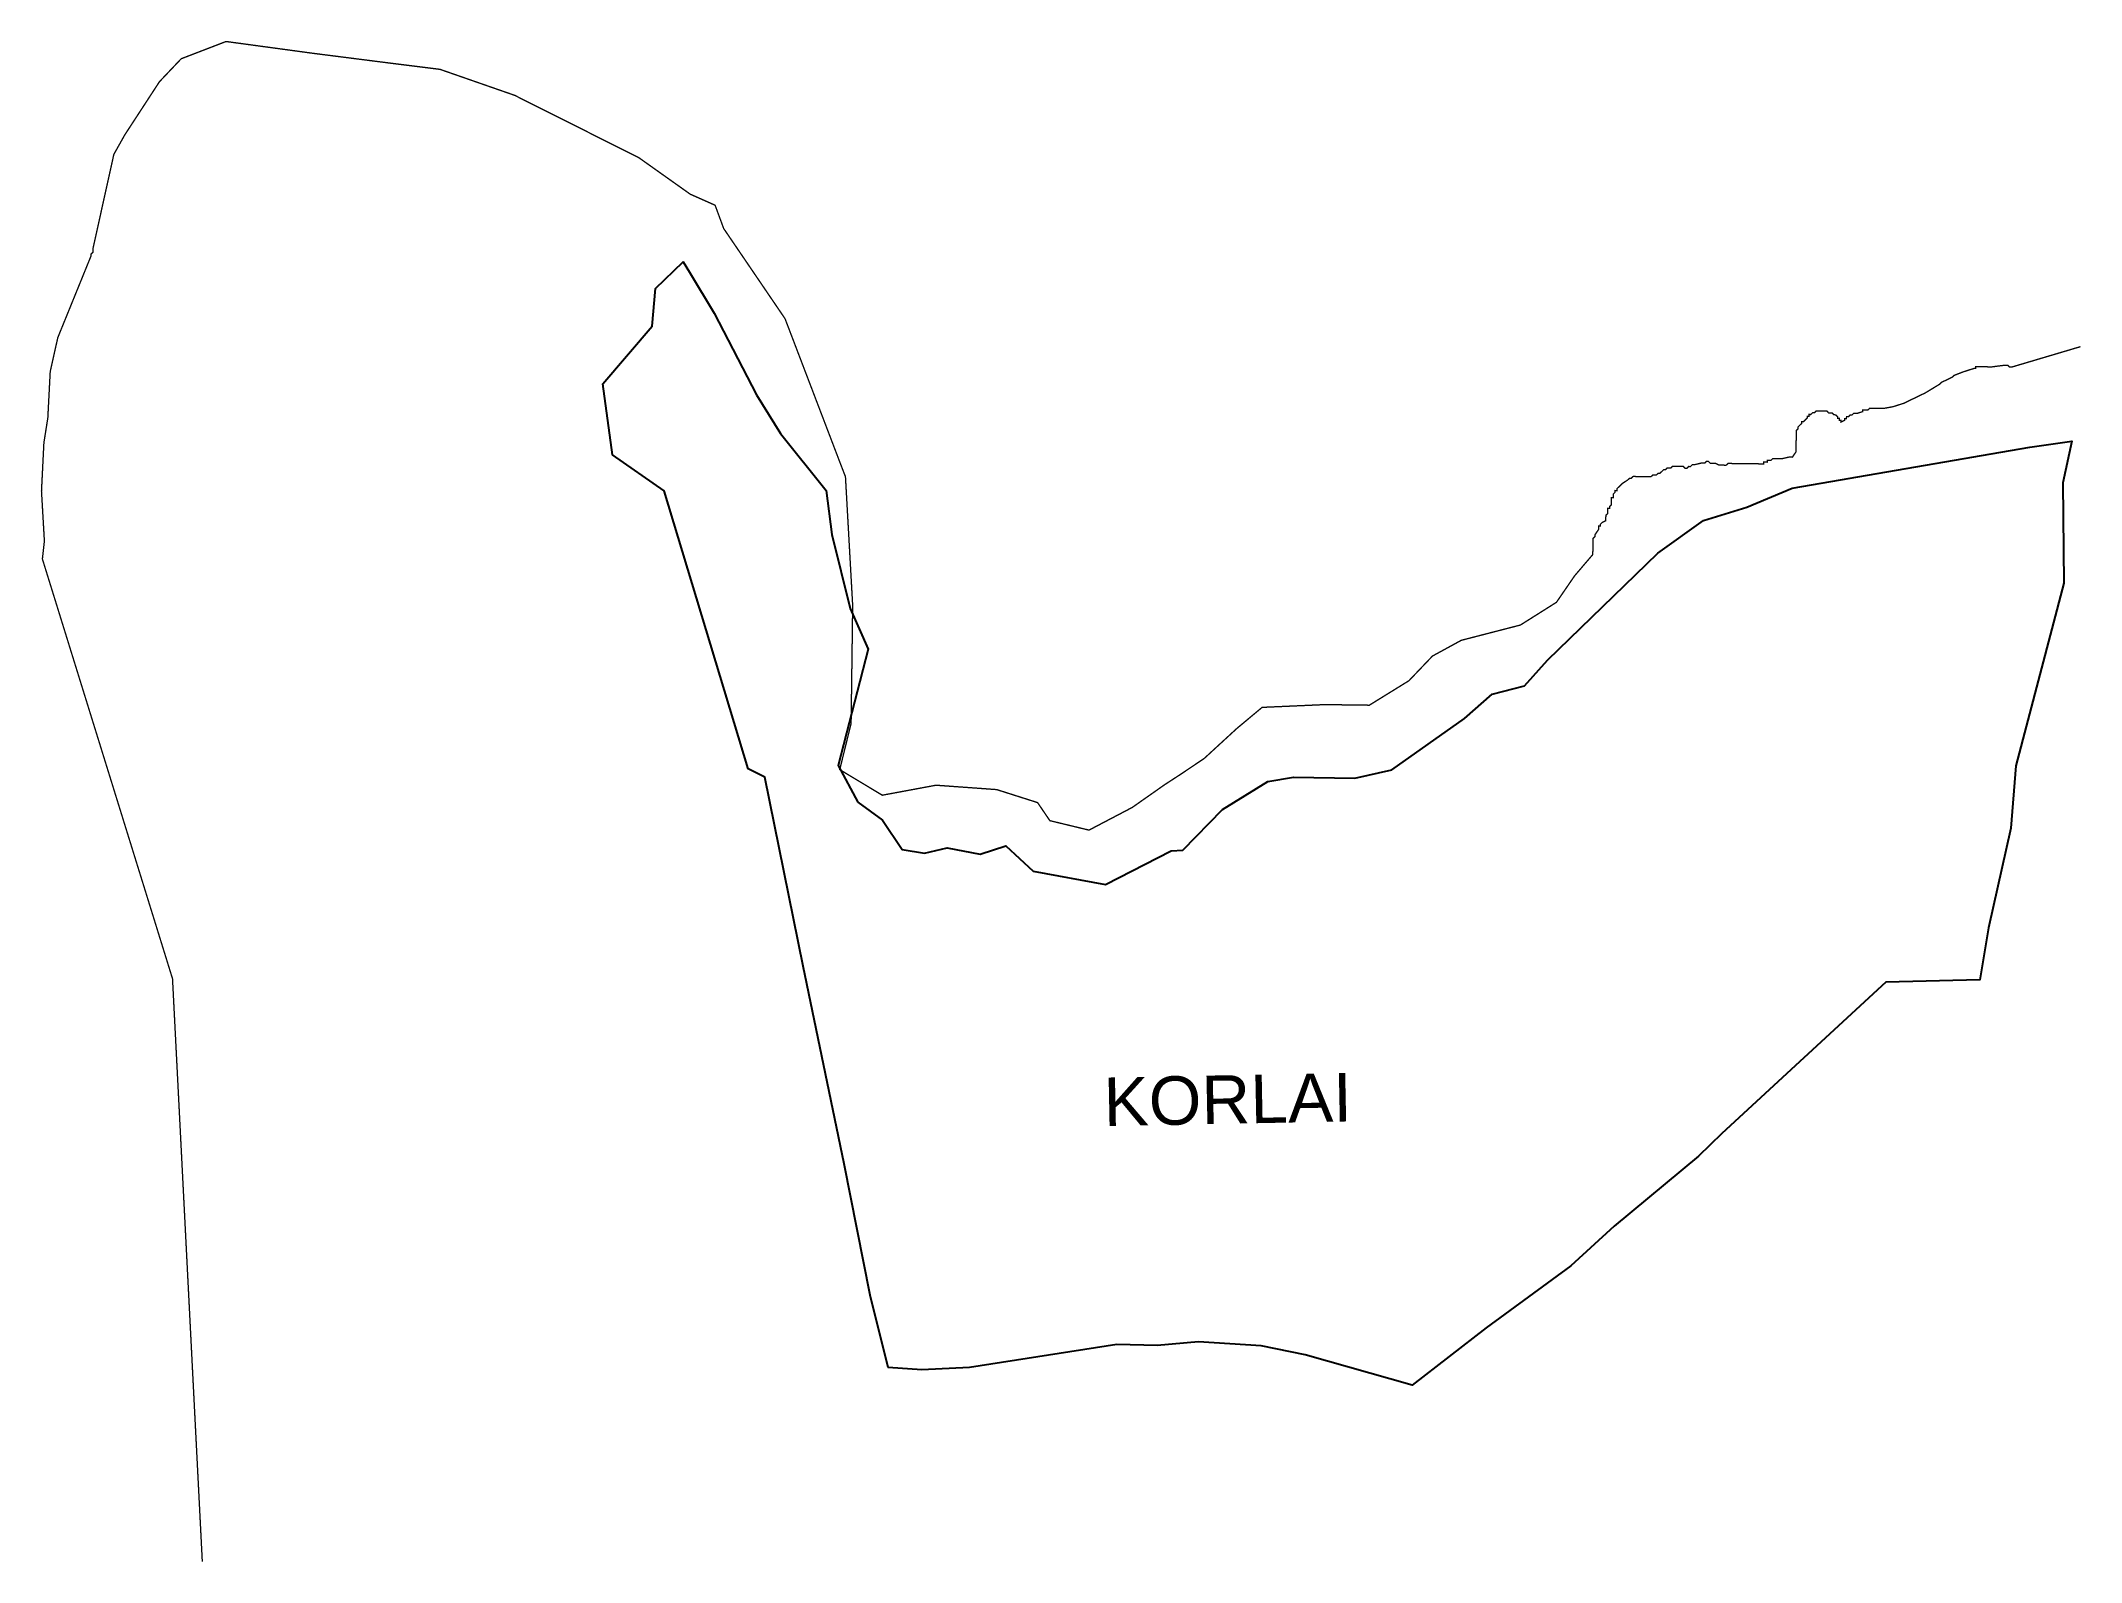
# Model space of a CAD drawing. Header units: metres. Extents: x 277651 to 282227, y 2048413 to 2051826.
import ezdxf

# ---------------------------------------------------------------- set-up
doc = ezdxf.new("R2010")
doc.units = ezdxf.units.M
for name, color, linetype in [('LOW TIDE LINE', 5, 'Continuous'), ('village', 3, 'Continuous'), ('VILLAGE NAME', 250, 'Continuous')]:
    doc.layers.add(name, color=color, linetype=linetype)
doc.styles.get("Standard").update_dxf_attribs({"font": 'calibri.ttf'})

msp = doc.modelspace()

# ---------------------------------------------------------------- linework, layer by layer
at = {"layer": 'LOW TIDE LINE', "lineweight": 18}
msp.add_lwpolyline([(278013.1, 2048414.7, 3, 3, 0), (277946.3, 2049721.9, 3, 3, 0), (277654.4, 2050663.4, 3, 3, 0), (277658.9, 2050703.5, 3, 3, 0), (277652.4, 2050815.7, 3, 3, 0), (277657.8, 2050923.9, 3, 3, 0), (277666.6, 2050979.8, 3, 3, 0), (277672, 2051083.9, 3, 3, 0), (277689, 2051159.9, 3, 3, 0), (277763.6, 2051343.2, 3, 3, 0), (277763.6, 2051347.2, 3, 3, 0), (277767.7, 2051351.1, 3, 3, 0), (277767.8, 2051359.2, 3, 3, 0), (277814.7, 2051570.9, 3, 3, 0), (277839.3, 2051614.7, 3, 3, 0), (277917, 2051733.8, 3, 3, 0), (277965.8, 2051785.3, 3, 3, 0), (278066.4, 2051824, 3, 3, 0), (278262.4, 2051797.4, 3, 3, 0), (278438.4, 2051775, 3, 3, 0), (278546.4, 2051761.5, 3, 3, 0), (278713.9, 2051703.2, 3, 3, 0), (278992.4, 2051563.3, 3, 3, 0), (279107.5, 2051481.6, 3, 3, 0), (279163.3, 2051456.8, 3, 3, 0), (279182.6, 2051404.5, 3, 3, 0), (279320.2, 2051202.3, 3, 3, 0), (279447.9, 2050868, 3, 3, 0), (279455.7, 2050847.9, 3, 3, 0), (279471.9, 2050559.1, 3, 3, 0), (279468.4, 2050294.7, 3, 3, 0), (279442.9, 2050190.9, 3, 3, 0), (279538.3, 2050133.5, 3, 3, 0), (279658.8, 2050155.9, 3, 3, 0), (279794.9, 2050146.1, 3, 3, 0), (279886.7, 2050116.9, 3, 3, 0), (279914.2, 2050076.4, 3, 3, 0), (280002, 2050055.2, 3, 3, 0), (280098.9, 2050106, 3, 3, 0), (280171.7, 2050157.1, 3, 3, 0), (280208, 2050180.7, 3, 3, 0), (280260.6, 2050216.1, 3, 3, 0), (280333.6, 2050283.2, 3, 3, 0), (280390.3, 2050330.5, 3, 3, 0), (280530.6, 2050336.7, 3, 3, 0), (280630.8, 2050335.4, 3, 3, 0), (280719.6, 2050390.3, 3, 3, 0), (280772.5, 2050445.7, 3, 3, 0), (280837, 2050480.9, 3, 3, 0), (280969.7, 2050515.2, 3, 3, 0), (281050.5, 2050566.2, 3, 3, 0), (281091.4, 2050625.8, 3, 3, 0), (281132, 2050673.3, 3, 3, 0), (281132.5, 2050709.4, 3, 3, 0), (281136.6, 2050713.3, 3, 3, 0), (281136.6, 2050717.3, 3, 3, 0), (281144.8, 2050729.2, 3, 3, 0), (281144.9, 2050737.2, 3, 3, 0), (281148.9, 2050737.2, 3, 3, 0), (281149, 2050741.2, 3, 3, 0), (281153, 2050745.1, 3, 3, 0), (281161.1, 2050749, 3, 3, 0), (281161.3, 2050761.1, 3, 3, 0), (281165.3, 2050765, 3, 3, 0), (281165.5, 2050777, 3, 3, 0), (281169.5, 2050777, 3, 3, 0), (281169.5, 2050781, 3, 3, 0), (281173.6, 2050784.9, 3, 3, 0), (281173.8, 2050801, 3, 3, 0), (281177.8, 2050800.9, 3, 3, 0), (281177.9, 2050808.9, 3, 3, 0), (281182, 2050812.9, 3, 3, 0), (281182, 2050816.9, 3, 3, 0), (281186, 2050816.8, 3, 3, 0), (281186.1, 2050820.8, 3, 3, 0), (281194.2, 2050828.7, 3, 3, 0), (281198.3, 2050832.7, 3, 3, 0), (281210.4, 2050840.6, 3, 3, 0), (281214.5, 2050844.5, 3, 3, 0), (281218.5, 2050844.5, 3, 3, 0), (281222.5, 2050848.4, 3, 3, 0), (281262.6, 2050847.9, 3, 3, 0), (281266.6, 2050851.8, 3, 3, 0), (281274.6, 2050851.7, 3, 3, 0), (281278.7, 2050855.7, 3, 3, 0), (281282.7, 2050855.6, 3, 3, 0), (281290.8, 2050863.5, 3, 3, 0), (281294.8, 2050863.5, 3, 3, 0), (281298.9, 2050867.4, 3, 3, 0), (281306.9, 2050867.3, 3, 3, 0), (281311, 2050871.3, 3, 3, 0), (281335, 2050871, 3, 3, 0), (281338.9, 2050866.9, 3, 3, 0), (281343, 2050866.8, 3, 3, 0), (281347, 2050870.8, 3, 3, 0), (281351, 2050870.7, 3, 3, 0), (281355.1, 2050874.7, 3, 3, 0), (281359.1, 2050874.6, 3, 3, 0), (281375.2, 2050878.4, 3, 3, 0), (281383.2, 2050878.3, 3, 3, 0), (281387.2, 2050882.3, 3, 3, 0), (281391.2, 2050882.2, 3, 3, 0), (281395.2, 2050878.2, 3, 3, 0), (281407.2, 2050878, 3, 3, 0), (281415.2, 2050873.9, 3, 3, 0), (281431.2, 2050873.7, 3, 3, 0), (281435.2, 2050877.6, 3, 3, 0), (281515.4, 2050876.6, 3, 3, 0), (281515.4, 2050880.6, 3, 3, 0), (281523.4, 2050880.5, 3, 3, 0), (281523.5, 2050884.5, 3, 3, 0), (281531.5, 2050884.4, 3, 3, 0), (281535.5, 2050888.3, 3, 3, 0), (281555.6, 2050888.1, 3, 3, 0), (281571.7, 2050891.8, 3, 3, 0), (281579.7, 2050891.7, 3, 3, 0), (281587.8, 2050903.7, 3, 3, 0), (281588.5, 2050951.7, 3, 3, 0), (281592.5, 2050955.7, 3, 3, 0), (281592.6, 2050959.7, 3, 3, 0), (281596.6, 2050963.6, 3, 3, 0), (281600.7, 2050967.6, 3, 3, 0), (281600.8, 2050971.6, 3, 3, 0), (281604.8, 2050971.5, 3, 3, 0), (281612.9, 2050979.5, 3, 3, 0), (281612.9, 2050983.5, 3, 3, 0), (281616.9, 2050983.4, 3, 3, 0), (281617, 2050987.4, 3, 3, 0), (281621, 2050987.4, 3, 3, 0), (281625.1, 2050991.3, 3, 3, 0), (281629.1, 2050991.3, 3, 3, 0), (281633.1, 2050995.2, 3, 3, 0), (281657.2, 2050994.9, 3, 3, 0), (281661.1, 2050990.8, 3, 3, 0), (281669.1, 2050990.7, 3, 3, 0), (281673.1, 2050986.7, 3, 3, 0), (281677.1, 2050986.6, 3, 3, 0), (281681, 2050982.6, 3, 3, 0), (281681, 2050978.5, 3, 3, 0), (281685, 2050978.5, 3, 3, 0), (281684.9, 2050974.5, 3, 3, 0), (281688.9, 2050974.4, 3, 3, 0), (281688.9, 2050970.4, 3, 3, 0), (281696.9, 2050974.3, 3, 3, 0), (281697, 2050978.3, 3, 3, 0), (281701, 2050978.3, 3, 3, 0), (281701.1, 2050982.3, 3, 3, 0), (281705.1, 2050982.2, 3, 3, 0), (281709.1, 2050986.2, 3, 3, 0), (281713.1, 2050986.1, 3, 3, 0), (281717.2, 2050990.1, 3, 3, 0), (281725.2, 2050990, 3, 3, 0), (281737.3, 2050993.8, 3, 3, 0), (281737.3, 2050997.8, 3, 3, 0), (281749.3, 2050997.7, 3, 3, 0), (281753.4, 2051001.6, 3, 3, 0), (281785.4, 2051001.2, 3, 3, 0), (281805.5, 2051004.9, 3, 3, 0), (281829.7, 2051012.6, 3, 3, 0), (281878.1, 2051036, 3, 3, 0), (281910.4, 2051055.6, 3, 3, 0), (281914.4, 2051059.6, 3, 3, 0), (281938.6, 2051071.3, 3, 3, 0), (281942.7, 2051075.2, 3, 3, 0), (281962.8, 2051083, 3, 3, 0), (281987, 2051090.7, 3, 3, 0), (281991, 2051090.6, 3, 3, 0), (281991, 2051094.6, 3, 3, 0), (282027.1, 2051094.2, 3, 3, 0), (282055.2, 2051097.8, 3, 3, 0), (282063.2, 2051097.7, 3, 3, 0), (282067.1, 2051093.6, 3, 3, 0), (282071.1, 2051093.6, 3, 3, 0), (282226, 2051139.6, 3, 3, 0)], format="xyseb", dxfattribs=at)
at = {"layer": 'village', "color": 3}
msp.add_polyline3d([(279483.2, 2050118.1, 0), (279538.9, 2050077.5, 0), (279583.2, 2050011.4, 0), (279632.7, 2050003.7, 0), (279683.7, 2050015.3, 0), (279757.9, 2050001.3, 0), (279815.6, 2050019.9, 0), (279876.5, 2049963.4, 0), (280039.1, 2049933.5, 0), (280186.2, 2050008.6, 0), (280212.5, 2050010.2, 0), (280301.4, 2050101.8, 0), (280403, 2050164.2, 0), (280460.6, 2050174.1, 0), (280598.2, 2050171.9, 0), (280681.6, 2050190.7, 0), (280844.4, 2050305.6, 0), (280906.2, 2050360.4, 0), (280978.9, 2050378.7, 0), (281030.2, 2050436.1, 0), (281277.6, 2050676.4, 0), (281380, 2050749.7, 0), (281477.5, 2050779.8, 0), (281579.4, 2050821.9, 0), (282112.6, 2050914.2, 0), (282206.6, 2050927.5, 0), (282186.2, 2050834.5, 0), (282188.4, 2050609.2, 0), (282080.9, 2050199.5, 0), (282069.5, 2050059.8, 0), (282019.9, 2049835.8, 0), (282000.3, 2049719.6, 0), (281789.6, 2049713.8, 0), (281421.7, 2049374.8, 0), (281369.4, 2049324.2, 0), (281179.9, 2049166.6, 0), (281082.8, 2049078.1, 0), (280892.5, 2048938.6, 0), (280727.1, 2048810.5, 0), (280487, 2048878.2, 0), (280387.8, 2048898.7, 0), (280247.8, 2048907.2, 0), (280154.8, 2048899.3, 0), (280064.4, 2048901.8, 0), (279734.3, 2048849.7, 0), (279627.1, 2048845, 0), (279551.2, 2048850.1, 0), (279510.8, 2049012.2, 0), (279452.8, 2049306.7, 0), (279360.9, 2049749.9, 0), (279275, 2050173.9, 0), (279237.4, 2050193, 0), (279049.2, 2050816.3, 0), (278933.5, 2050897.2, 0), (278911.5, 2051056.5, 0), (279022.1, 2051185.6, 0), (279029.7, 2051269.9, 0), (279091.6, 2051329.5, 0), (279106, 2051307, 0), (279161.4, 2051214.4, 0), (279256.3, 2051031.6, 0), (279310.3, 2050944.5, 0), (279412.5, 2050816.9, 0), (279424.8, 2050718.3, 0), (279466.2, 2050552.2, 0), (279506.7, 2050461.1, 0), (279439.2, 2050200.3, 0)], close=True, dxfattribs=at)

# ---------------------------------------------------------------- texts
at = {"layer": 'VILLAGE NAME', "insert": (280033.6, 2049500), "char_height": 108.748, "attachment_point": 1, "rotation": 1.1028}
msp.add_mtext_dynamic_manual_height_columns('{\\fArial|b0|i0|c0|p34;KORLAI}', width=726.929, gutter_width=543.7, heights=[0], dxfattribs=at)

doc.saveas('drawing.dxf')
